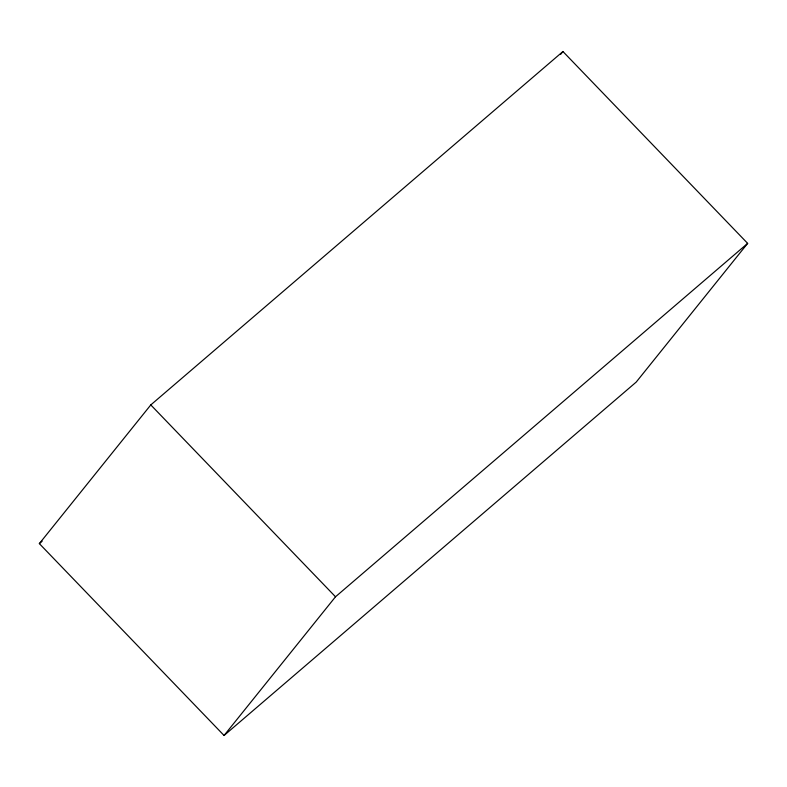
<?xml version="1.0" encoding="UTF-8"?>
<svg xmlns="http://www.w3.org/2000/svg" width="787" height="787" viewBox="0 0 787 787"><rect width="100%" height="100%" fill="white"/><g stroke="black" fill="none" stroke-linecap="round" stroke-linejoin="round"><path stroke-width="1.18" d="M39.35 543.62L150.789 404.921L562.941 51.519L747.65 243.38L636.211 382.079L224.059 735.481L39.35 543.62L42.144 541.22M560.629 54.382L562.941 51.519M224.059 735.481L335.508 596.782L747.65 243.38M150.789 404.921L335.508 596.782"/></g></svg>
